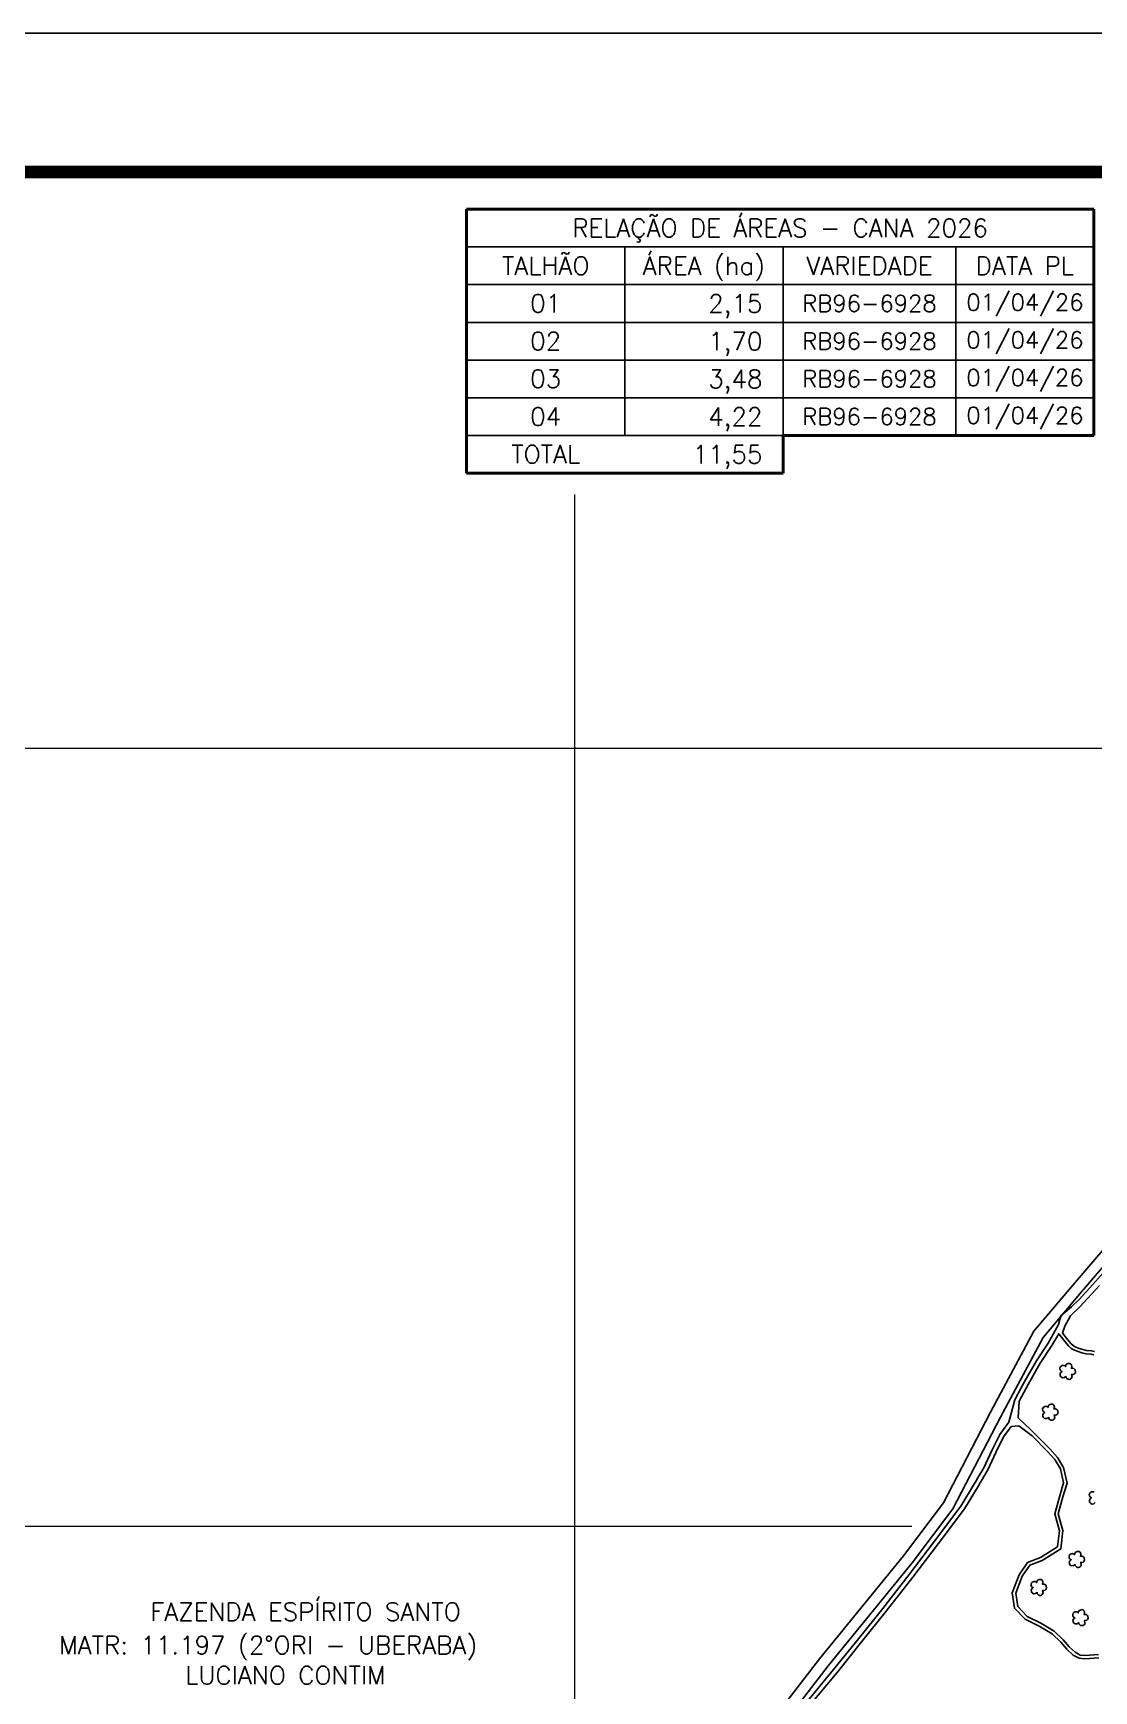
# Model space of a CAD drawing. Extents: x 756492 to 759117, y 7814531 to 7818243.
# Drawn here: x 757413 to 758367, y 7816752 to 7818243 of the extents above; entities that cross this region are included whole.
import ezdxf
from ezdxf.enums import TextEntityAlignment as Align

# ---------------------------------------------------------------- set-up
doc = ezdxf.new("R2010")
doc.units = 0
doc.header["$MEASUREMENT"] = 0
doc.linetypes.add('CONTINUO', pattern=[0])
doc.linetypes.add('LIN0', pattern=[0])
for name, color, linetype in [('0114000211', 1, 'Continuous'), ('_SIMBOLO ARVORE', 118, 'Continuous'), ('ESTRADA', 1, 'Continuous'), ('MARGEM', 7, 'CONTINUO'), ('MATO', 3, 'Continuous'), ('QUADRO_DE_AREAS_CANA_2023', 7, 'Continuous'), ('TEXTO CONFRONTANTES', 7, 'Continuous')]:
    doc.layers.add(name, color=color, linetype=linetype)
for name, color, linetype, lineweight in [('0114000211037', 5, 'Continuous', 25), ('0114000211044', 5, 'Continuous', 25), ('MALHA', 253, 'Continuous', 13)]:
    doc.layers.add(name, color=color, linetype=linetype, lineweight=lineweight)
doc.styles.add('ROMANS', font='romans')
doc.styles.add('SIMPLEX', font='simplex', dxfattribs={"height": 0.2})

msp = doc.modelspace()

# ---------------------------------------------------------------- linework, layer by layer
at = {"layer": '0114000211'}
msp.add_lwpolyline([(758106.6, 7816739.2), (758132.9, 7816771), (758155.3, 7816798.7), (758177.2, 7816825.9), (758200.9, 7816856.5), (758223.8, 7816886.6), (758247.4, 7816918), (758259.8, 7816938.3), (758261.7, 7816941.7), (758262.2, 7816942.5), (758268.2, 7816952.6), (758275.3, 7816968), (758282.4, 7816982.4), (758290.6, 7816993.5), (758295.9, 7817013.6), (758304.5, 7817029.4), (758315.3, 7817048.7), (758325.8, 7817064.6), (758335.3, 7817081.4), (758337.3, 7817089.3), (758346.8, 7817097.2), (758353.8, 7817103.9), (758366.2, 7817117.5), (758382.2, 7817135.8)], dxfattribs=at)
at = {"layer": '0114000211037'}
msp.add_lwpolyline([(758371.4, 7816781.6), (758358.9, 7816780.7), (758353.9, 7816781.1), (758348.5, 7816784), (758342.8, 7816789.2), (758337.3, 7816795.6), (758329.4, 7816803), (758317.8, 7816810), (758305.2, 7816816.3), (758295.8, 7816826.3), (758293.7, 7816840), (758299.8, 7816856.3), (758307.3, 7816867.3), (758319.1, 7816871.7), (758334.3, 7816881.5), (758336.2, 7816895.8), (758331.8, 7816911.1), (758336.3, 7816927.2), (758339.8, 7816938.9), (758337, 7816951.6), (758331.8, 7816960), (758325.1, 7816967.4), (758311.4, 7816981.3), (758299.5, 7816990.3), (758292.7, 7816989.7), (758285.9, 7816980.3), (758278.9, 7816966.3), (758271.8, 7816950.7), (758265.6, 7816940.4), (758265.1, 7816939.7), (758263.3, 7816936.3), (758250.7, 7816915.7), (758227, 7816884.2), (758204.1, 7816854.1), (758180.3, 7816823.4), (758158.4, 7816796.2), (758136, 7816768.4), (758109.7, 7816736.7)], dxfattribs=at)
at = {"layer": '0114000211044'}
msp.add_lwpolyline([(758367.6, 7817057), (758366, 7817057.5), (758364.8, 7817057.6), (758360.5, 7817057.9), (758357, 7817058.9), (758353.8, 7817059.8), (758350.8, 7817060.9), (758348.6, 7817062.2), (758346.4, 7817064.2), (758344.8, 7817066.2), (758338.9, 7817073.7), (758341, 7817079.9), (758345.9, 7817089.3), (758354.4, 7817097.2), (758372.1, 7817116.5)], dxfattribs=at)
at = {"layer": '_SIMBOLO ARVORE', "linetype": 'CONTINUO'}
for points in [[(758341.9, 7817034.7, 0), (758340.6, 7817033.7, 0), (758339, 7817033.5, 0), (758337.9, 7817033.9, 0), (758337.1, 7817034.7, 0), (758336.8, 7817035.6, 0), (758336.7, 7817036.9, 0), (758337.1, 7817037.8, 0), (758337.6, 7817038.4, 0), (758338.5, 7817039, 0), (758337.9, 7817039.2, 0), (758337.3, 7817039.7, 0), (758336.7, 7817040.7, 0), (758336.5, 7817042, 0), (758337, 7817043.3, 0), (758337.5, 7817043.8, 0), (758338.5, 7817044.4, 0), (758339.4, 7817044.5, 0), (758340.2, 7817044.4, 0), (758340.8, 7817044.1, 0), (758341.5, 7817043.5, 0), (758341.7, 7817044.6, 0), (758341.9, 7817045.1, 0), (758342.4, 7817045.7, 0), (758343.2, 7817046, 0), (758343.9, 7817046.3, 0), (758344.7, 7817046.4, 0), (758345.5, 7817046.3, 0), (758346.1, 7817046, 0), (758346.6, 7817045.5, 0), (758347, 7817044.7, 0), (758347.2, 7817043.7, 0), (758346.8, 7817042.1, 0), (758347.9, 7817042.1, 0), (758348.9, 7817041.9, 0), (758349.7, 7817041.2, 0), (758350.2, 7817040.7, 0), (758350.4, 7817038.4, 0), (758349.8, 7817037.4, 0), (758349.1, 7817036.8, 0), (758348, 7817036.5, 0), (758347, 7817036.6, 0), (758347.5, 7817034.5, 0), (758347.2, 7817033.6, 0), (758346.6, 7817032.8, 0), (758346, 7817032.2, 0), (758345, 7817032, 0), (758344.1, 7817032.1, 0), (758343.4, 7817032.3, 0), (758342.6, 7817033, 0), (758342.1, 7817033.7, 0), (758341.9, 7817034.8, 0)], [(758326.2, 7816998, 0), (758325, 7816997, 0), (758323.4, 7816996.8, 0), (758322.2, 7816997.2, 0), (758321.4, 7816998, 0), (758321.1, 7816998.9, 0), (758321, 7817000.3, 0), (758321.5, 7817001.1, 0), (758321.9, 7817001.7, 0), (758322.8, 7817002.3, 0), (758322.2, 7817002.5, 0), (758321.7, 7817003, 0), (758321, 7817004.1, 0), (758320.9, 7817005.3, 0), (758321.4, 7817006.6, 0), (758321.9, 7817007.1, 0), (758322.8, 7817007.7, 0), (758323.8, 7817007.8, 0), (758324.6, 7817007.7, 0), (758325.2, 7817007.4, 0), (758325.8, 7817006.8, 0), (758326.1, 7817008, 0), (758326.2, 7817008.4, 0), (758326.7, 7817009.1, 0), (758327.5, 7817009.3, 0), (758328.2, 7817009.7, 0), (758329, 7817009.7, 0), (758329.8, 7817009.6, 0), (758330.5, 7817009.3, 0), (758330.9, 7817008.8, 0), (758331.3, 7817008, 0), (758331.5, 7817007.1, 0), (758331.1, 7817005.5, 0), (758332.3, 7817005.5, 0), (758333.2, 7817005.2, 0), (758334.1, 7817004.5, 0), (758334.6, 7817004, 0), (758334.7, 7817001.8, 0), (758334.2, 7817000.8, 0), (758333.4, 7817000.1, 0), (758332.3, 7816999.8, 0), (758331.3, 7816999.9, 0), (758331.8, 7816997.8, 0), (758331.6, 7816996.9, 0), (758331, 7816996.1, 0), (758330.3, 7816995.6, 0), (758329.4, 7816995.3, 0), (758328.4, 7816995.4, 0), (758327.7, 7816995.6, 0), (758326.9, 7816996.4, 0), (758326.4, 7816997.1, 0), (758326.2, 7816998.1, 0)], [(758368.2, 7816921.2, 0), (758367, 7816920.1, 0), (758365.4, 7816919.9, 0), (758364.3, 7816920.4, 0), (758363.5, 7816921.2, 0), (758363.1, 7816922.1, 0), (758363, 7816923.4, 0), (758363.5, 7816924.2, 0), (758363.9, 7816924.9, 0), (758364.8, 7816925.5, 0), (758364.3, 7816925.7, 0), (758363.7, 7816926.1, 0), (758363, 7816927.2, 0), (758362.9, 7816928.5, 0), (758363.4, 7816929.8, 0), (758363.9, 7816930.2, 0), (758364.8, 7816930.8, 0), (758365.8, 7816930.9, 0), (758366.6, 7816930.8, 0), (758367.2, 7816930.5, 0)], [(758350.1, 7816865.5, 0), (758348.8, 7816864.5, 0), (758347.2, 7816864.3, 0), (758346.1, 7816864.7, 0), (758345.3, 7816865.5, 0), (758345, 7816866.4, 0), (758344.9, 7816867.8, 0), (758345.3, 7816868.6, 0), (758345.8, 7816869.2, 0), (758346.7, 7816869.8, 0), (758346.1, 7816870, 0), (758345.5, 7816870.5, 0), (758344.9, 7816871.6, 0), (758344.8, 7816872.8, 0), (758345.2, 7816874.1, 0), (758345.7, 7816874.6, 0), (758346.7, 7816875.2, 0), (758347.7, 7816875.3, 0), (758348.4, 7816875.2, 0), (758349.1, 7816874.9, 0), (758349.7, 7816874.3, 0), (758349.9, 7816875.5, 0), (758350.1, 7816875.9, 0), (758350.6, 7816876.6, 0), (758351.4, 7816876.8, 0), (758352.1, 7816877.2, 0), (758352.9, 7816877.2, 0), (758353.7, 7816877.1, 0), (758354.3, 7816876.8, 0), (758354.8, 7816876.3, 0), (758355.2, 7816875.5, 0), (758355.4, 7816874.6, 0), (758355, 7816872.9, 0), (758356.1, 7816873, 0), (758357.1, 7816872.7, 0), (758358, 7816872, 0), (758358.4, 7816871.5, 0), (758358.6, 7816869.3, 0), (758358, 7816868.3, 0), (758357.3, 7816867.6, 0), (758356.2, 7816867.3, 0), (758355.2, 7816867.4, 0), (758355.7, 7816865.3, 0), (758355.5, 7816864.4, 0), (758354.9, 7816863.6, 0), (758354.2, 7816863, 0), (758353.3, 7816862.8, 0), (758352.3, 7816862.9, 0), (758351.6, 7816863.1, 0), (758350.8, 7816863.9, 0), (758350.3, 7816864.6, 0), (758350.1, 7816865.6, 0)], [(758315.9, 7816840.4, 0), (758314.6, 7816839.3, 0), (758313, 7816839.2, 0), (758311.9, 7816839.6, 0), (758311.1, 7816840.4, 0), (758310.8, 7816841.3, 0), (758310.7, 7816842.6, 0), (758311.1, 7816843.5, 0), (758311.6, 7816844.1, 0), (758312.5, 7816844.7, 0), (758311.9, 7816844.9, 0), (758311.3, 7816845.4, 0), (758310.6, 7816846.4, 0), (758310.5, 7816847.7, 0), (758311, 7816849, 0), (758311.5, 7816849.5, 0), (758312.5, 7816850, 0), (758313.4, 7816850.2, 0), (758314.2, 7816850.1, 0), (758314.8, 7816849.8, 0), (758315.5, 7816849.2, 0), (758315.7, 7816850.3, 0), (758315.9, 7816850.8, 0), (758316.4, 7816851.4, 0), (758317.1, 7816851.7, 0), (758317.9, 7816852, 0), (758318.7, 7816852.1, 0), (758319.5, 7816852, 0), (758320.1, 7816851.7, 0), (758320.6, 7816851.1, 0), (758321, 7816850.3, 0), (758321.2, 7816849.4, 0), (758320.8, 7816847.8, 0), (758321.9, 7816847.8, 0), (758322.8, 7816847.6, 0), (758323.7, 7816846.9, 0), (758324.2, 7816846.3, 0), (758324.4, 7816844.1, 0), (758323.8, 7816843.1, 0), (758323.1, 7816842.5, 0), (758321.9, 7816842.2, 0), (758320.9, 7816842.2, 0), (758321.5, 7816840.2, 0), (758321.2, 7816839.3, 0), (758320.6, 7816838.4, 0), (758320, 7816837.9, 0), (758319, 7816837.7, 0), (758318.1, 7816837.7, 0), (758317.4, 7816837.9, 0), (758316.6, 7816838.7, 0), (758316.1, 7816839.4, 0), (758315.9, 7816840.5, 0)], [(758353.4, 7816813.2, 0), (758352.1, 7816812.2, 0), (758350.5, 7816812, 0), (758349.4, 7816812.4, 0), (758348.6, 7816813.2, 0), (758348.3, 7816814.1, 0), (758348.2, 7816815.4, 0), (758348.6, 7816816.3, 0), (758349.1, 7816816.9, 0), (758350, 7816817.5, 0), (758349.4, 7816817.7, 0), (758348.8, 7816818.2, 0), (758348.2, 7816819.2, 0), (758348.1, 7816820.5, 0), (758348.5, 7816821.8, 0), (758349, 7816822.3, 0), (758350, 7816822.8, 0), (758351, 7816823, 0), (758351.7, 7816822.9, 0), (758352.3, 7816822.6, 0), (758353, 7816822, 0), (758353.2, 7816823.1, 0), (758353.4, 7816823.6, 0), (758353.9, 7816824.2, 0), (758354.7, 7816824.5, 0), (758355.4, 7816824.8, 0), (758356.2, 7816824.9, 0), (758357, 7816824.8, 0), (758357.6, 7816824.5, 0), (758358.1, 7816823.9, 0), (758358.5, 7816823.1, 0), (758358.7, 7816822.2, 0), (758358.3, 7816820.6, 0), (758359.4, 7816820.6, 0), (758360.4, 7816820.4, 0), (758361.3, 7816819.7, 0), (758361.7, 7816819.1, 0), (758361.9, 7816816.9, 0), (758361.3, 7816815.9, 0), (758360.6, 7816815.3, 0), (758359.5, 7816815, 0), (758358.5, 7816815, 0), (758359, 7816813, 0), (758358.8, 7816812.1, 0), (758358.2, 7816811.2, 0), (758357.5, 7816810.7, 0), (758356.6, 7816810.5, 0), (758355.6, 7816810.5, 0), (758354.9, 7816810.7, 0), (758354.1, 7816811.5, 0), (758353.6, 7816812.2, 0), (758353.4, 7816813.3, 0)]]:
    msp.add_polyline3d(points, dxfattribs=at)
at = {"layer": 'ESTRADA'}
for points in [[(758577.9, 7817346.6), (758508.2, 7817285.4), (758435.3, 7817218.9), (758348.3, 7817117.1), (758313.1, 7817075.5), (758274.2, 7817002.7), (758231.7, 7816921), (758195.7, 7816873.2), (758120.2, 7816780.5), (758033.9, 7816668.6)], [(758584.5, 7817339.1), (758514.8, 7817278), (758442.5, 7817211.9), (758355.9, 7817110.7), (758321.4, 7817069.8), (758283, 7816998), (758240.1, 7816915.7), (758203.5, 7816867.1), (758128.1, 7816774.3), (758041.8, 7816662.4)]]:
    msp.add_lwpolyline(points, dxfattribs=at)
at = {"layer": 'MALHA'}
for points in [[(757900, 7816556.7), (757900, 7817828.1)], [(757320.3, 7817600), (758393.3, 7817600)], [(756617, 7816900), (758203.3, 7816900)]]:
    msp.add_lwpolyline(points, dxfattribs=at)
at = {"layer": 'MARGEM', "color": 174, "linetype": 'LIN0', "flags": 128}
msp.add_lwpolyline([(759117, 7814530.8), (759117, 7818243.3), (756492, 7818243.3), (756492, 7814530.8)], close=True, dxfattribs=at)
at = {"layer": 'MARGEM', "color": 174, "linetype": 'LIN0', "const_width": 11.4, "flags": 128}
msp.add_lwpolyline([(758992, 7814948.8), (758992, 7818118.3), (756617, 7818118.3), (756617, 7814948.8)], close=True, dxfattribs=at)
at = {"layer": 'MATO'}
msp.add_lwpolyline([(758371.2, 7816784.6), (758358.9, 7816783.7), (758354.8, 7816784), (758350.3, 7816786.5), (758344.9, 7816791.3), (758339.5, 7816797.6), (758331.3, 7816805.4), (758319.3, 7816812.6), (758307, 7816818.7), (758298.6, 7816827.7), (758296.8, 7816839.7), (758302.5, 7816854.9), (758309.3, 7816864.8), (758320.5, 7816869), (758337.2, 7816879.7), (758339.2, 7816896.1), (758334.9, 7816911.1), (758339.1, 7816926.4), (758342.9, 7816938.8), (758339.8, 7816952.8), (758334.2, 7816961.8), (758327.3, 7816969.5), (758313, 7816983.9), (758310.2, 7816986.6), (758299, 7816997.5), (758299.9, 7817012.5), (758308, 7817027.4), (758318.7, 7817046.6), (758329.2, 7817062.5), (758335.5, 7817073.1), (758342.5, 7817064.3), (758344.2, 7817062.2), (758346.7, 7817059.8), (758349.5, 7817058.2), (758352.8, 7817057), (758356.2, 7817056), (758360, 7817054.9), (758364.5, 7817054.6), (758365.4, 7817054.5), (758367.1, 7817054)], dxfattribs=at)
at = {"layer": 'QUADRO_DE_AREAS_CANA_2023', "color": 174, "linetype": 'ByBlock', "lineweight": 40}
for p, q in [((757802.7, 7818017.1), (757802.7, 7818084.9)), ((757802.7, 7818084.9), (758366.9, 7818084.9)), ((758366.9, 7818017.1), (758366.9, 7818084.9)), ((757802.7, 7818017.1), (757802.7, 7817847.4)), ((758366.9, 7818017.1), (758366.9, 7817881.4)), ((758087.4, 7817881.4), (758087.4, 7817847.4)), ((758366.9, 7817881.4), (758087.4, 7817881.4)), ((758087.4, 7817847.4), (757802.7, 7817847.4))]:
    msp.add_line(p, q, dxfattribs=at)
at = {"layer": 'QUADRO_DE_AREAS_CANA_2023', "linetype": 'Continuous'}
for p, q in [((758366.9, 7818051), (757802.7, 7818051)), ((757945, 7818051), (757945, 7817881.4)), ((758087.4, 7818051), (758087.4, 7817881.4)), ((758243, 7818051), (758243, 7817881.4)), ((758366.9, 7818017.1), (757802.7, 7818017.1)), ((758366.9, 7817983.1), (757802.7, 7817983.1)), ((758366.9, 7817949.2), (757802.7, 7817949.2)), ((758366.9, 7817915.3), (757802.7, 7817915.3)), ((758087.4, 7817881.4), (757802.7, 7817881.4))]:
    msp.add_line(p, q, dxfattribs=at)

# ---------------------------------------------------------------- texts
at = {"layer": 'QUADRO_DE_AREAS_CANA_2023', "linetype": 'Continuous', "style": 'SIMPLEX'}
for s, height, p in [('RELAÇÃO DE ÁREAS - CANA 2026', 16.25, (758084.8, 7818068)), ('TALHÃO', 16.25, (757873.9, 7818034)), ('ÁREA (ha)', 16.25, (758016.2, 7818034)), ('VARIEDADE', 16.25, (758165.2, 7818034)), ('DATA PL', 16.25, (758305, 7818034)), ('01', 16.25, (757873.9, 7818000.1)), ('RB96-6928', 15, (758165.2, 7818000.1)), ('01/04/26', 15, (758305, 7818001.2)), ('02', 16.25, (757873.9, 7817966.2)), ('RB96-6928', 15, (758165.2, 7817966.2)), ('01/04/26', 15, (758305, 7817967.3)), ('03', 16.25, (757873.9, 7817932.3)), ('RB96-6928', 15, (758165.2, 7817932.3)), ('01/04/26', 15, (758305, 7817933.4)), ('01/04/26', 15, (758305, 7817899.4)), ('04', 16.25, (757873.9, 7817898.3)), ('RB96-6928', 15, (758165.2, 7817898.3)), ('TOTAL', 16.25, (757873.9, 7817864.4))]:
    msp.add_text(s, height=height, dxfattribs=at).set_placement(p, align=Align.MIDDLE_CENTER)
for s, p in [('2,15', (758068.9, 7817991.9)), ('1,70', (758068.9, 7817958)), ('3,48', (758068.9, 7817924)), ('4,22', (758068.9, 7817890.1)), ('11,55', (758068.9, 7817856.2))]:
    msp.add_text(s, height=16.25, dxfattribs=at).set_placement(p, align=Align.RIGHT)
at = {"layer": 'TEXTO CONFRONTANTES', "color": 7, "style": 'ROMANS'}
for s, p in [('FAZENDA ESPÍRITO SANTO', (757518.2, 7816814.9)), ('MATR: 11.197 (2°ORI - UBERABA)', (757436.2, 7816784.8)), ('LUCIANO CONTIM', (757549.6, 7816757.7))]:
    msp.add_text(s, height=16.25, dxfattribs=at).set_placement(p)

doc.saveas('drawing.dxf')
